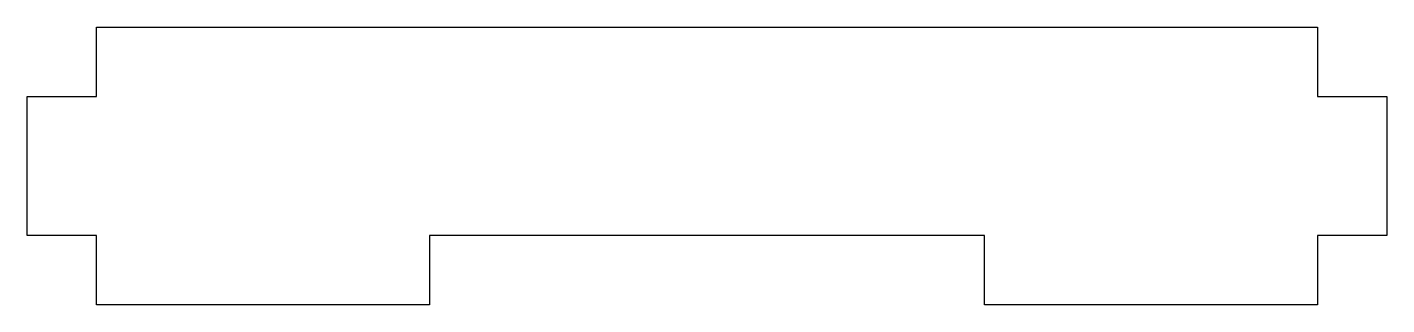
# Model space of a CAD drawing. Header units: inches. Extents: x -4.8 to 0.1, y -1.47 to -0.47.
import ezdxf

# ---------------------------------------------------------------- set-up
doc = ezdxf.new("R2010")
doc.units = ezdxf.units.IN
doc.layers.get('0').update_dxf_attribs({"linetype": 'CONTINUOUS'})

msp = doc.modelspace()

# ---------------------------------------------------------------- linework, layer by layer
msp.add_lwpolyline([(-3.35, -1.2198), (-3.35, -1.4698), (-4.55, -1.4698), (-4.55, -1.2198), (-4.8, -1.2198), (-4.8, -0.7198), (-4.55, -0.7198), (-4.55, -0.4698), (-0.15, -0.4698), (-0.15, -0.7198), (0.1, -0.7198), (0.1, -1.2198), (-0.15, -1.2198), (-0.15, -1.4698), (-1.35, -1.4698), (-1.35, -1.2198)], close=True)

doc.saveas('drawing.dxf')
